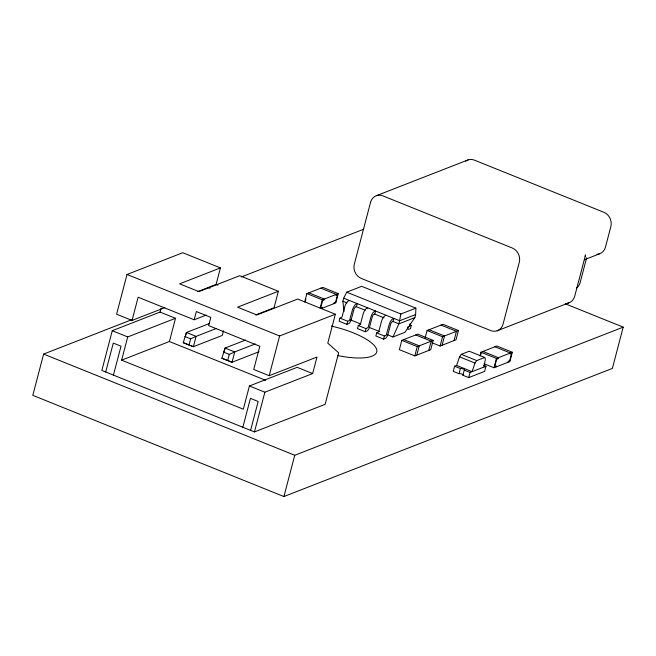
<?xml version="1.0" encoding="UTF-8"?>
<svg xmlns="http://www.w3.org/2000/svg" width="656" height="656" viewBox="0 0 656 656"><rect width="100%" height="100%" fill="white"/><g stroke="black" fill="none" stroke-linecap="round" stroke-linejoin="round"><path stroke-width="0.98" d="M387.294 334.699L392.977 336.987L404.916 332.33L414.83 317.627L415.642 314.536L415.871 308.156L361.702 286.328L346.729 292.166L343.703 298.168L342.891 301.268L344.015 311.428M483.997 367.007L485.366 359.029L484.71 357.471L469.253 351.239L461.291 354.347L459.569 356.839L456.601 365.441L454.608 366.22L453.255 371.378L459.044 373.715A2.239 0.681 14.7 0 1 461.972 374.1A2.239 0.681 14.7 0 1 462.915 375.273L468.704 377.602L484.628 371.394L485.981 366.237L483.505 365.236M415.871 308.156L400.898 313.994L398.905 323.843L392.977 336.987M131.471 319.808L43.624 354.076L32.8 395.347L283.917 496.543L612.376 368.418L623.2 327.147L565.218 303.777M175.496 318.299L127.715 336.938L121.631 360.152L169.404 341.514L175.496 318.299L160.039 312.076L112.266 330.706L101.844 370.435L254.446 431.927L325.114 404.358L338.644 352.772L327.779 343.121L335.355 314.224L297.693 299.046L256.881 314.97L237.562 307.18L278.374 291.264L274.044 307.771L255.758 314.905M197.809 291.551L216.095 284.417L220.424 267.91L182.753 252.732L127.018 274.479L116.596 314.199L132.053 320.423L164.836 307.639M105.706 371.993L113.283 343.096L121.016 346.212L113.431 375.101M132.053 320.423L138.137 297.209L194.16 319.784L206.287 315.052M160.039 312.076L161.056 308.189M223.491 330.747L222.261 335.429L193.397 346.696L183.221 342.678L186.443 332.485L209.723 323.4M185.705 335.298L186.443 332.485L196.103 336.372L216.587 328.385M194.16 319.784L196.324 311.534L210.814 317.373L208.649 325.622L259.833 346.253L253.741 369.467L269.198 375.691L316.971 357.061L312.641 373.567L264.868 392.206L249.411 385.974L243.327 409.188L121.631 360.152M189.018 345.015L190.642 338.824L196.103 336.372L193.397 346.696L183.221 342.678M259.03 351.731L232.027 362.26L221.859 358.25L225.074 348.049L245.565 340.062M223.844 352.739L225.074 348.049L234.733 351.944L255.217 343.949M227.648 360.587L229.28 354.396L234.733 351.944L232.027 362.26L221.859 358.25M242.851 427.253L250.436 398.364L258.161 401.48L250.584 430.369M254.446 431.927L264.868 392.206M269.198 375.691L279.62 335.97L335.355 314.224M304.687 301.957L306.885 293.601L322.809 287.394L338.258 293.617L335.823 302.908L321.891 308.336L322.162 307.311L320.669 307.894L322.563 300.669L324.056 300.087L324.326 299.054L308.869 292.83M305.212 301.662L305.926 298.956M320.144 308.189L322.334 299.833L338.258 293.617M333.83 303.679L334.101 302.646L335.593 302.063L337.496 294.847L335.995 295.43L336.274 294.396L320.817 288.164M283.917 496.543L294.749 455.272L623.2 327.147M339.964 318.119L339.152 321.219L346.876 324.326L348.615 323.646A3.92 1.443 -68.1 0 0 351.304 319.357L353.879 309.558A2.239 0.82 -68.1 0 1 355.413 307.106L356.413 306.713L357.225 303.621L355.896 304.171A5.609 2.058 -68.1 0 0 352.584 309.46L349.468 320.53L347.688 321.235L339.964 318.119L342.014 317.028L344.851 306.344A5.609 2.058 -68.1 0 1 348.164 301.063L349.5 300.505M346.876 324.326L347.688 321.235M367.844 307.902L366.515 308.451A5.609 2.058 -68.1 0 0 363.203 313.74L360.39 324.359L358.315 325.515L357.504 328.607L365.228 331.723L366.966 331.042A3.92 1.443 -68.1 0 0 369.656 326.754L372.231 316.955A2.239 0.82 -68.1 0 1 373.764 314.503L374.765 314.109L384.047 317.857M365.228 331.723L366.04 328.631L368.123 327.475L370.935 316.856A5.609 2.058 -68.1 0 1 374.248 311.567L375.576 311.018L374.765 314.109M376.667 332.912L375.855 336.003L383.58 339.119L385.318 338.439A3.92 1.443 -68.1 0 0 388.008 334.15L390.582 324.343A2.239 0.82 -68.1 0 1 392.116 321.891L393.116 321.506L393.928 318.414L392.591 318.964A5.609 2.058 -68.1 0 0 389.287 324.244L386.171 335.323L384.391 336.02L376.667 332.912L378.717 331.821L381.554 321.137A5.609 2.058 -68.1 0 1 384.867 315.848L386.195 315.298M383.58 339.119L384.391 336.02M401.792 340.374L399.356 349.664L414.813 355.888L430.738 349.673L433.173 340.39L417.716 334.166L401.792 340.374L417.249 346.606L433.173 340.39M409.951 323.736L409.418 326.196L411.263 325.54L410.451 328.64L408.713 329.312A3.92 1.443 -68.1 0 1 407.811 326.852M414.813 355.888L417.249 346.606M416.806 355.109L419.241 345.827L403.784 339.595M425.129 337.938L427.072 330.509L443.005 324.302L458.454 330.526L456.018 339.816L440.094 346.024L431.91 342.727M428.745 350.452L431.181 341.169L415.732 334.937M440.094 346.024L442.529 336.741L458.454 330.526M442.087 345.253L444.522 335.962L429.065 329.738M454.026 340.587L456.461 331.305L441.012 325.081M459.044 373.715L460.397 368.557L454.608 366.22M462.915 375.273L464.268 370.115A2.239 0.681 14.7 0 0 463.325 368.943A2.239 0.681 14.7 0 0 460.397 368.557M468.704 377.602L470.057 372.444L485.981 366.237M479.995 355.946L480.971 352.231L496.895 346.015L512.344 352.247L509.909 361.53L493.984 367.745L483.989 363.711M480.725 354.871L481.201 353.067M493.984 367.745L496.42 358.455L512.344 352.247M495.977 366.966L496.248 365.933L494.755 366.515L496.649 359.299L498.142 358.717L498.412 357.684L482.964 351.452M507.924 362.309L508.195 361.276L509.687 360.693L511.582 353.469L510.089 354.051L510.36 353.018L494.903 346.794M586.653 257.759L580.134 282.597A11.201 9.84 68.7 0 1 576.493 288.074M484.71 357.471L476.748 360.579L475.026 363.063L472.049 371.673L456.601 365.441M376.487 195.644L468.056 159.925M220.424 267.91L179.613 283.827L198.932 291.617L239.735 275.692L278.374 291.264M241.277 276.98L363.49 229.305M415.642 314.536L399.717 320.743L343.703 298.168M414.83 317.627L398.905 323.843L392.411 321.219M249.411 385.974L297.193 367.335L312.641 373.567M584.357 259.743L599.527 253.823M497.125 330.813L568.793 302.859M346.729 292.166L400.898 313.994M427.072 330.509L442.529 336.741M480.971 352.231L496.42 358.455M409.721 324.917L411.263 325.54M342.891 301.268L347.032 302.933M356.028 306.557L365.203 310.255M461.291 354.347L476.748 360.579M306.885 293.601L322.334 299.833M459.569 356.839L475.026 363.063M350.361 319.816L360.784 324.015M369.303 327.442L379.717 331.641M358.315 325.515L366.04 328.631M464.268 370.115L470.057 372.444M216.095 284.417L217.931 285.163M208.132 287.525L209.969 288.271M127.018 274.479L279.62 335.97M184.844 336.487L190.642 338.824M223.483 352.059L229.28 354.396M169.404 341.514L265.631 380.291M112.266 330.706L127.715 336.938M43.624 354.076L294.749 455.272M331.337 326.106A44.788 13.62 14.7 0 1 376.765 349.894A44.788 13.62 14.7 0 1 337.373 355.519M567.547 303.187A11.201 9.84 68.7 0 0 574.722 296.2L585.546 254.93A11.201 9.84 68.7 0 1 585.111 256.242M465.768 161.114A11.201 9.84 68.7 0 1 474.493 160.162L603.914 212.314A11.201 9.84 68.7 0 1 610.867 226.525L605.455 247.164A11.201 9.84 68.7 0 1 596.985 254.29M370.558 202.31L354.314 264.212A11.201 9.84 68.7 0 0 361.267 278.423L490.688 330.583A11.201 9.84 68.7 0 0 503.054 324.154L519.298 262.244A11.201 9.84 68.7 0 0 512.344 248.034L382.924 195.882A11.201 9.84 68.7 0 0 370.558 202.31"/></g></svg>
